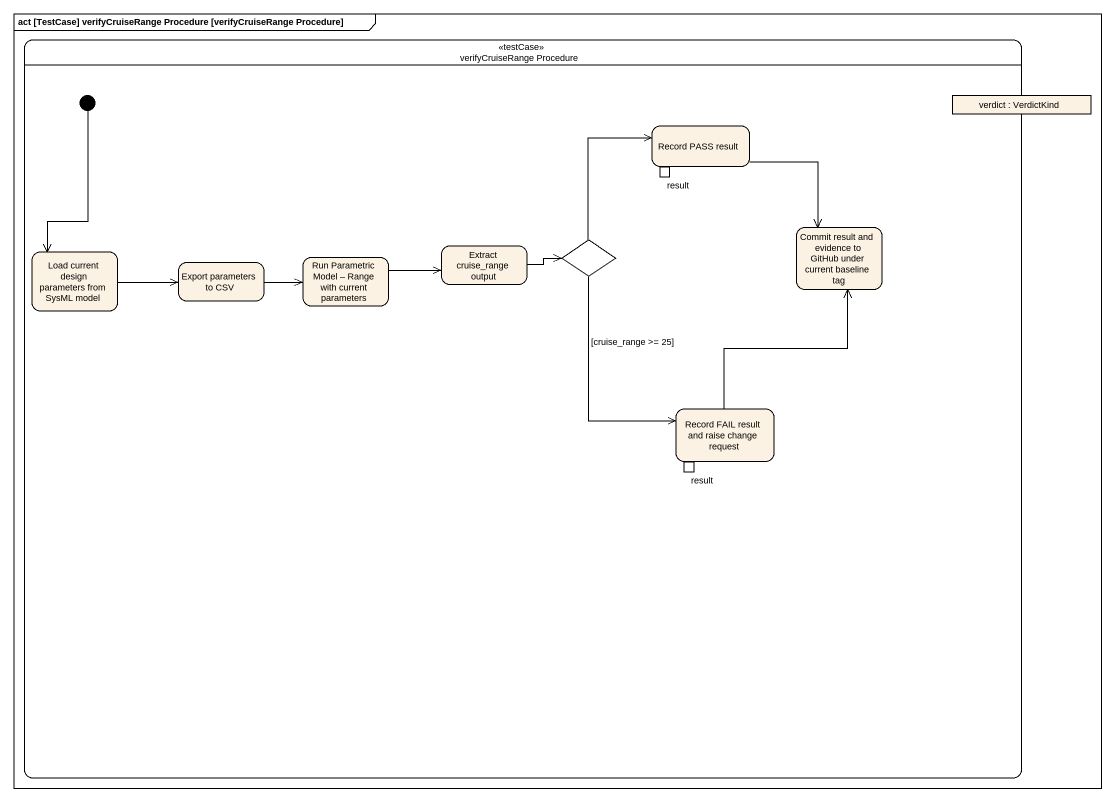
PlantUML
@startuml
mainframe act [TestCase] verifyCruiseRange Procedure [verifyCruiseRange Procedure]
hide empty description
state "verifyCruiseRange Procedure" as verifyCruiseRange_Procedure <<testCase>> {
  state "Record PASS result" as Record_PASS_result {
    state result <<outputPin>>
  }
  state "verdict : VerdictKind" as verdict <<object>>
  state "Extract cruise_range output" as Extract_cruise_range_output
  state choice1 <<choice>>
  state "Commit result and evidence to GitHub under current baseline tag" as Commit_result_and_evidence
  state "Load current design parameters from SysML model" as Load_current_design
  state "Export parameters to CSV" as Export_parameters_to_CSV
  state "Run Parametric Model – Range with current parameters" as Run_Parametric_Model_Range
  state "Record FAIL result and raise change request" as Record_FAIL_result_and {
    state "result" as result_2 <<outputPin>>
  }
  [*] --> Load_current_design
}
Record_PASS_result --> Commit_result_and_evidence
Extract_cruise_range_output -right-> choice1
choice1 -up-> Record_PASS_result
choice1 --> Record_FAIL_result_and : [cruise_range >= 25]
Load_current_design -right-> Export_parameters_to_CSV
Export_parameters_to_CSV -right-> Run_Parametric_Model_Range
Run_Parametric_Model_Range -right-> Extract_cruise_range_output
Record_FAIL_result_and -up-> Commit_result_and_evidence
@enduml
